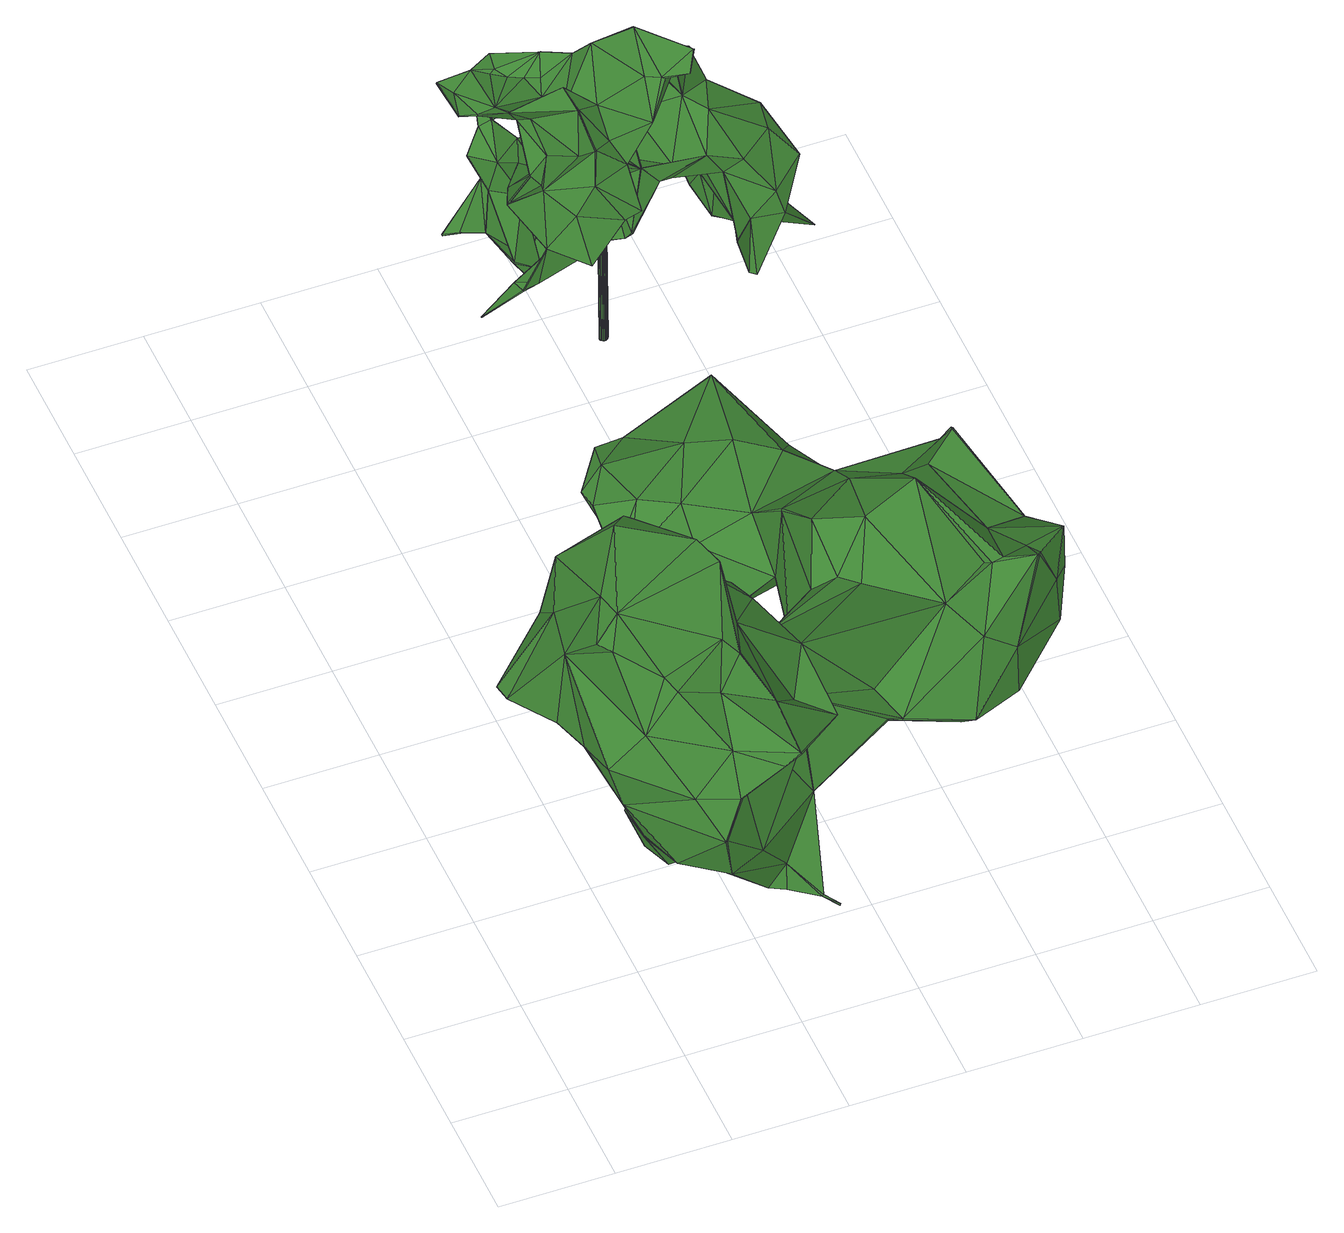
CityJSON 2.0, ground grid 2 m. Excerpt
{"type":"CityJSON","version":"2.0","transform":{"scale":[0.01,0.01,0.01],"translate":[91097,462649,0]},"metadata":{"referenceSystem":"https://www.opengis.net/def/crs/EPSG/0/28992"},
"CityObjects":{
"tree1":{"type":"SolitaryVegetationObject","attributes":{"gtid":60,"crown_width_m":9.25,"crown_median_z":3.85,"trunk_H_m":3.4,"trunk_DBH_m":0.272,"trunk_radius_m":0.136,"trunk_base_height_m":0.45,"original_gtid":"61"},"geometry":[{"type":"Solid","lod":"3","boundaries":[[[[0,1,2]],[[3,4,5]],[[6,7,8]],[[9,10,11]],[[12,13,14]],[[15,13,12]],[[16,17,18]],[[19,20,21]],[[22,21,20]],[[23,24,25]],[[26,15,27]],[[28,29,30]],[[31,32,33]],[[34,35,36]],[[37,38,39]],[[40,39,38]],[[41,42,43]],[[0,44,45]],[[46,32,47]],[[48,17,49]],[[23,50,51]],[[52,53,3]],[[54,55,56]],[[19,45,44]],[[34,57,35]],[[58,59,60]],[[29,28,61]],[[5,4,62]],[[5,62,63]],[[64,65,66]],[[67,54,68]],[[67,55,54]],[[30,69,64]],[[70,71,72]],[[73,71,70]],[[74,35,75]],[[36,35,74]],[[76,77,78]],[[79,80,27]],[[81,29,82]],[[81,82,83]],[[58,84,85]],[[86,84,58]],[[21,22,0]],[[87,88,89]],[[49,88,90]],[[90,88,91]],[[41,43,92]],[[93,94,95]],[[96,97,98]],[[99,40,38]],[[100,101,20]],[[102,103,104]],[[49,17,16]],[[105,24,23]],[[50,10,106]],[[76,78,107]],[[23,51,105]],[[108,109,110]],[[97,54,111]],[[112,8,7]],[[65,58,113]],[[65,113,66]],[[66,61,64]],[[28,64,61]],[[114,115,116]],[[117,118,53]],[[119,52,120]],[[120,52,63]],[[31,121,122]],[[0,45,21]],[[123,124,68]],[[21,45,19]],[[9,106,10]],[[39,100,20]],[[125,126,127]],[[105,79,27]],[[51,79,105]],[[50,106,51]],[[28,30,64]],[[83,128,81]],[[129,99,22]],[[1,22,99]],[[71,74,130]],[[131,81,132]],[[39,40,100]],[[133,11,10]],[[133,10,18]],[[51,112,79]],[[3,5,52]],[[134,135,136]],[[25,137,138]],[[75,130,74]],[[139,76,140]],[[139,140,20]],[[99,38,108]],[[81,30,29]],[[131,30,81]],[[80,141,128]],[[80,142,141]],[[81,128,141]],[[143,144,145]],[[88,18,17]],[[88,17,91]],[[129,40,99]],[[146,69,93]],[[65,147,58]],[[100,40,101]],[[20,101,22]],[[108,1,99]],[[22,101,129]],[[135,63,136]],[[40,129,101]],[[134,136,148]],[[61,66,145]],[[141,142,132]],[[139,44,149]],[[24,150,151]],[[148,111,56]],[[152,153,154]],[[152,154,87]],[[34,36,31]],[[0,22,1]],[[155,59,147]],[[61,82,29]],[[56,55,70]],[[43,156,149]],[[43,149,44]],[[157,148,158]],[[157,158,72]],[[25,138,102]],[[102,138,103]],[[90,48,49]],[[108,110,1]],[[114,153,103]],[[105,150,24]],[[109,159,110]],[[160,145,85]],[[143,145,160]],[[141,132,81]],[[117,53,52]],[[143,126,14]],[[2,1,110]],[[131,161,94]],[[71,47,74]],[[54,56,111]],[[162,163,152]],[[77,139,164]],[[76,139,77]],[[116,154,153]],[[116,86,165]],[[116,165,31]],[[103,153,104]],[[166,167,168]],[[118,169,170]],[[57,170,169]],[[6,8,171]],[[172,32,46]],[[173,6,171]],[[104,153,102]],[[15,150,105]],[[91,17,48]],[[147,65,64]],[[98,4,3]],[[98,3,53]],[[96,53,166]],[[26,144,14]],[[170,166,118]],[[53,118,166]],[[61,145,144]],[[103,138,114]],[[155,60,59]],[[96,168,95]],[[166,168,96]],[[174,169,118]],[[156,175,130]],[[95,176,93]],[[47,31,36]],[[170,167,166]],[[114,138,115]],[[12,14,126]],[[62,177,63]],[[178,72,130]],[[120,179,180]],[[34,31,165]],[[92,0,2]],[[44,0,92]],[[147,146,155]],[[93,69,94]],[[4,98,97]],[[27,15,105]],[[170,57,181]],[[182,53,96]],[[109,183,37]],[[108,38,183]],[[37,183,38]],[[60,86,58]],[[176,155,146]],[[184,124,18]],[[67,124,184]],[[108,183,109]],[[18,124,123]],[[174,118,117]],[[185,173,95]],[[33,32,186]],[[187,127,126]],[[139,149,164]],[[188,189,9]],[[106,9,189]],[[16,190,49]],[[73,47,71]],[[173,171,11]],[[68,124,67]],[[160,85,84]],[[153,152,163]],[[48,90,91]],[[128,26,80]],[[132,191,131]],[[192,191,132]],[[77,164,75]],[[115,138,137]],[[82,26,83]],[[12,126,125]],[[131,191,161]],[[14,144,143]],[[160,84,86]],[[132,142,192]],[[152,89,193]],[[77,35,78]],[[123,173,11]],[[137,25,24]],[[24,151,137]],[[176,167,181]],[[170,181,167]],[[160,126,143]],[[187,126,160]],[[176,168,167]],[[184,55,67]],[[128,83,26]],[[131,94,69]],[[64,69,147]],[[148,178,134]],[[146,93,176]],[[80,26,27]],[[121,194,122]],[[135,120,63]],[[134,120,135]],[[181,57,34]],[[123,11,18]],[[133,18,11]],[[35,195,159]],[[157,72,148]],[[176,95,168]],[[68,96,196]],[[96,95,196]],[[9,11,188]],[[139,19,44]],[[75,35,77]],[[182,96,98]],[[182,98,53]],[[50,16,10]],[[26,13,15]],[[14,13,26]],[[172,55,184]],[[147,59,58]],[[197,137,151]],[[75,164,130]],[[122,154,116]],[[122,116,31]],[[79,7,80]],[[164,156,130]],[[35,57,195]],[[31,33,121]],[[184,32,172]],[[54,97,68]],[[68,97,96]],[[47,32,31]],[[72,158,70]],[[97,111,4]],[[20,19,139]],[[86,198,160]],[[161,191,199]],[[186,32,184]],[[172,46,55]],[[70,55,46]],[[92,43,44]],[[62,4,200]],[[117,201,174]],[[78,35,159]],[[47,73,46]],[[197,151,150]],[[114,116,153]],[[56,158,148]],[[70,158,56]],[[46,73,70]],[[60,165,86]],[[74,47,36]],[[196,95,123]],[[173,123,95]],[[185,95,94]],[[196,123,68]],[[2,195,92]],[[71,130,72]],[[41,92,174]],[[79,112,7]],[[87,202,186]],[[203,6,173]],[[134,178,204]],[[134,204,120]],[[205,42,41]],[[185,94,203]],[[80,7,142]],[[192,142,7]],[[192,7,6]],[[203,199,6]],[[125,137,197]],[[162,152,50]],[[152,16,50]],[[23,162,50]],[[176,165,155]],[[181,165,176]],[[34,165,181]],[[153,163,102]],[[155,165,60]],[[110,195,2]],[[159,195,110]],[[169,195,57]],[[169,174,195]],[[92,195,174]],[[25,162,23]],[[63,52,5]],[[33,186,202]],[[76,107,39]],[[37,39,107]],[[37,107,109]],[[159,107,78]],[[109,107,159]],[[185,203,173]],[[94,161,203]],[[203,161,199]],[[186,184,206]],[[88,206,18]],[[87,154,202]],[[122,202,154]],[[146,147,69]],[[30,131,69]],[[197,150,12]],[[192,199,191]],[[6,199,192]],[[18,206,184]],[[200,4,111]],[[136,63,177]],[[136,177,148]],[[62,200,177]],[[200,111,177]],[[148,177,111]],[[43,42,156]],[[164,149,156]],[[179,207,175]],[[120,207,179]],[[41,174,201]],[[175,207,204]],[[120,204,207]],[[201,205,41]],[[179,205,201]],[[156,42,175]],[[205,175,42]],[[205,179,175]],[[72,178,148]],[[33,202,121]],[[87,206,88]],[[15,12,150]],[[115,137,125]],[[186,206,87]],[[10,16,18]],[[180,208,201]],[[180,179,208]],[[201,208,179]],[[209,52,119]],[[209,117,52]],[[209,120,180]],[[209,119,120]],[[180,201,117]],[[209,180,117]],[[178,130,204]],[[130,175,204]],[[58,85,113]],[[85,145,113]],[[145,66,113]],[[87,89,152]],[[125,197,12]],[[8,189,188]],[[112,106,189]],[[112,189,8]],[[210,121,202]],[[210,202,122]],[[20,140,39]],[[76,39,140]],[[61,144,82]],[[82,144,26]],[[116,198,86]],[[125,127,198]],[[116,115,198]],[[125,198,115]],[[160,198,127]],[[187,160,127]],[[8,188,171]],[[171,188,11]],[[210,194,121]],[[51,106,112]],[[210,122,194]],[[102,163,25]],[[162,25,163]],[[190,152,193]],[[88,193,89]],[[152,190,16]],[[49,193,88]],[[190,193,49]],[[211,212,213]],[[211,213,214]],[[214,213,215]],[[214,215,216]],[[213,212,217]],[[213,217,215]],[[215,217,218]],[[215,218,216]],[[217,212,219]],[[217,219,218]],[[218,219,220]],[[218,220,216]],[[219,212,221]],[[219,221,220]],[[220,221,222]],[[220,222,216]],[[221,212,223]],[[221,223,222]],[[222,223,224]],[[222,224,216]],[[223,212,225]],[[223,225,224]],[[224,225,226]],[[224,226,216]],[[225,212,227]],[[225,227,226]],[[226,227,228]],[[226,228,216]],[[227,212,229]],[[227,229,228]],[[228,229,230]],[[228,230,216]],[[229,212,231]],[[229,231,230]],[[230,231,232]],[[230,232,216]],[[231,212,233]],[[231,233,232]],[[232,233,234]],[[232,234,216]],[[233,212,235]],[[233,235,234]],[[234,235,236]],[[234,236,216]],[[235,212,237]],[[235,237,236]],[[236,237,238]],[[236,238,216]],[[237,212,239]],[[237,239,238]],[[238,239,240]],[[238,240,216]],[[239,212,241]],[[239,241,240]],[[240,241,242]],[[240,242,216]],[[241,212,243]],[[241,243,242]],[[242,243,244]],[[242,244,216]],[[243,212,245]],[[243,245,244]],[[244,245,246]],[[244,246,216]],[[245,212,247]],[[245,247,246]],[[246,247,248]],[[246,248,216]],[[247,212,249]],[[247,249,248]],[[248,249,250]],[[248,250,216]],[[249,212,251]],[[249,251,250]],[[250,251,252]],[[250,252,216]],[[251,212,253]],[[251,253,252]],[[252,253,254]],[[252,254,216]],[[253,212,255]],[[253,255,254]],[[254,255,256]],[[254,256,216]],[[255,212,257]],[[255,257,256]],[[256,257,258]],[[256,258,216]],[[257,212,259]],[[257,259,258]],[[258,259,260]],[[258,260,216]],[[259,212,211]],[[259,211,260]],[[260,211,214]],[[260,214,216]]]]}]},
"tree2":{"type":"SolitaryVegetationObject","attributes":{"gtid":72,"crown_width_m":4.66,"crown_median_z":4.16,"trunk_H_m":3.71,"trunk_DBH_m":0.136,"trunk_radius_m":0.068,"trunk_base_height_m":0.45,"original_gtid":"73"},"geometry":[{"type":"Solid","lod":"3","boundaries":[[[[261,262,263]],[[264,265,266]],[[267,268,269]],[[270,269,268]],[[271,270,272]],[[272,273,274]],[[275,276,277]],[[275,277,278]],[[279,280,281]],[[282,283,284]],[[285,286,287]],[[288,289,290]],[[288,290,291]],[[292,293,266]],[[279,288,294]],[[279,294,295]],[[296,297,275]],[[279,298,280]],[[273,299,274]],[[300,301,302]],[[278,277,303]],[[271,272,274]],[[271,274,304]],[[272,270,268]],[[275,297,305]],[[306,307,308]],[[309,310,311]],[[312,313,314]],[[315,312,314]],[[315,314,316]],[[304,317,318]],[[274,317,304]],[[305,297,296]],[[319,320,321]],[[322,323,324]],[[306,308,291]],[[294,325,295]],[[306,291,290]],[[326,327,328]],[[329,305,330]],[[329,330,331]],[[332,333,334]],[[335,302,336]],[[337,338,339]],[[288,283,294]],[[309,263,262]],[[318,340,341]],[[289,288,279]],[[291,284,288]],[[342,343,344]],[[283,288,284]],[[345,346,347]],[[348,320,319]],[[349,350,351]],[[352,353,354]],[[337,352,354]],[[355,290,281]],[[281,289,279]],[[356,357,358]],[[359,349,300]],[[289,281,290]],[[279,295,298]],[[360,361,362]],[[363,361,360]],[[264,364,316]],[[365,366,367]],[[280,298,344]],[[318,317,368]],[[298,295,325]],[[369,367,303]],[[365,367,369]],[[370,355,280]],[[281,280,355]],[[371,345,347]],[[370,372,373]],[[296,374,305]],[[294,298,325]],[[294,342,298]],[[298,342,344]],[[322,375,323]],[[300,375,322]],[[291,376,284]],[[377,378,312]],[[309,311,379]],[[355,380,316]],[[263,309,381]],[[381,382,383]],[[284,376,282]],[[384,357,356]],[[383,263,381]],[[385,386,387]],[[388,389,266]],[[390,324,391]],[[392,385,387]],[[392,393,385]],[[273,394,299]],[[395,299,394]],[[262,396,332]],[[358,338,337]],[[397,398,310]],[[397,310,327]],[[393,392,353]],[[399,400,401]],[[322,402,300]],[[278,296,275]],[[403,361,363]],[[379,311,397]],[[398,311,404]],[[393,353,352]],[[346,405,307]],[[406,283,292]],[[407,368,317]],[[266,343,408]],[[381,309,382]],[[409,410,366]],[[411,286,285]],[[412,413,347]],[[313,363,414]],[[403,363,313]],[[301,402,415]],[[396,416,379]],[[292,266,417]],[[418,326,419]],[[302,420,359]],[[291,308,376]],[[401,320,399]],[[385,421,386]],[[422,317,274]],[[423,268,267]],[[319,424,348]],[[422,407,317]],[[425,412,426]],[[386,401,400]],[[371,427,345]],[[405,345,427]],[[277,428,427]],[[277,427,371]],[[429,361,430]],[[431,432,433]],[[431,424,360]],[[332,334,262]],[[352,404,434]],[[322,324,402]],[[435,418,436]],[[437,438,439]],[[409,336,302]],[[366,336,409]],[[377,440,441]],[[442,443,444]],[[445,348,446]],[[274,299,422]],[[299,407,422]],[[321,447,448]],[[343,372,344]],[[343,389,372]],[[321,448,449]],[[433,432,430]],[[449,433,450]],[[287,282,376]],[[328,309,262]],[[435,436,451]],[[400,452,441]],[[453,377,454]],[[327,377,453]],[[455,456,457]],[[455,457,444]],[[374,330,305]],[[331,330,374]],[[458,369,459]],[[456,459,369]],[[460,261,323]],[[461,391,324]],[[339,352,337]],[[462,463,426]],[[450,433,430]],[[456,426,464]],[[418,435,326]],[[327,465,377]],[[384,377,465]],[[315,377,312]],[[383,382,416]],[[456,412,459]],[[303,277,329]],[[379,397,396]],[[332,396,397]],[[466,390,391]],[[462,456,455]],[[287,467,468]],[[377,384,440]],[[464,369,329]],[[446,348,469]],[[335,420,302]],[[380,355,370]],[[445,446,470]],[[446,412,470]],[[348,414,320]],[[395,471,472]],[[398,397,311]],[[392,354,353]],[[305,329,275]],[[261,263,396]],[[262,473,396]],[[416,396,263]],[[318,474,458]],[[405,346,345]],[[366,410,278]],[[433,448,447]],[[387,354,392]],[[404,352,339]],[[395,394,475]],[[476,477,273]],[[394,273,477]],[[478,442,262]],[[362,429,479]],[[430,479,429]],[[464,329,331]],[[309,416,382]],[[379,416,309]],[[406,292,417]],[[335,476,420]],[[399,313,378]],[[312,378,313]],[[359,350,349]],[[314,313,470]],[[316,380,264]],[[431,447,469]],[[384,465,480]],[[481,482,419]],[[414,348,445]],[[338,358,398]],[[404,338,398]],[[357,398,358]],[[316,483,355]],[[314,483,316]],[[376,371,287]],[[308,307,405]],[[387,386,354]],[[407,299,395]],[[407,395,472]],[[447,419,469]],[[333,453,484]],[[411,333,484]],[[369,425,456]],[[485,486,487]],[[265,388,266]],[[264,388,265]],[[463,333,411]],[[475,394,477]],[[261,396,473]],[[261,473,488]],[[416,263,383]],[[438,437,489]],[[359,300,302]],[[324,323,461]],[[306,490,307]],[[419,482,491]],[[267,269,359]],[[359,476,267]],[[464,426,285]],[[466,391,488]],[[461,488,391]],[[489,437,492]],[[365,472,471]],[[365,471,366]],[[310,328,327]],[[309,328,310]],[[424,493,363]],[[458,459,446]],[[399,494,400]],[[452,400,494]],[[452,494,399]],[[441,495,400]],[[440,495,441]],[[356,495,440]],[[496,335,471]],[[302,301,409]],[[437,439,315]],[[303,329,369]],[[410,409,331]],[[412,347,470]],[[327,497,397]],[[285,426,411]],[[463,411,426]],[[492,437,315]],[[435,480,465]],[[464,425,369]],[[481,462,455]],[[262,442,473]],[[400,495,337]],[[356,337,495]],[[261,488,461]],[[323,261,461]],[[355,483,290]],[[307,498,499]],[[408,406,417]],[[500,306,290]],[[462,426,412]],[[266,293,264]],[[456,462,412]],[[327,435,465]],[[336,366,471]],[[336,471,335]],[[488,473,466]],[[292,438,489]],[[287,438,292]],[[419,326,481]],[[453,497,327]],[[390,501,502]],[[502,501,503]],[[502,503,331]],[[415,402,502]],[[404,311,310]],[[368,474,318]],[[280,372,370]],[[341,304,318]],[[331,503,464]],[[308,371,376]],[[335,504,476]],[[496,504,335]],[[341,270,304]],[[475,477,476]],[[466,501,390]],[[505,506,481]],[[478,506,505]],[[454,377,315]],[[278,303,367]],[[278,367,366]],[[368,407,474]],[[326,462,481]],[[328,462,326]],[[328,334,462]],[[481,506,482]],[[413,287,371]],[[502,402,324]],[[337,354,507]],[[337,507,400]],[[398,451,310]],[[404,339,338]],[[455,505,481]],[[444,505,455]],[[380,388,264]],[[365,369,458]],[[476,504,475]],[[395,475,504]],[[501,508,503]],[[389,373,372]],[[347,413,371]],[[500,509,498]],[[389,343,266]],[[388,373,389]],[[293,364,264]],[[395,496,471]],[[508,442,444]],[[466,442,508]],[[473,442,466]],[[384,398,357]],[[384,480,398]],[[498,490,500]],[[307,490,498]],[[500,490,306]],[[430,493,424]],[[347,346,470]],[[470,346,314]],[[446,459,412]],[[319,321,450]],[[321,449,450]],[[275,329,428]],[[275,428,276]],[[323,351,487]],[[341,350,269]],[[479,430,432]],[[341,340,350]],[[359,269,350]],[[359,420,476]],[[371,428,329]],[[329,277,371]],[[308,428,371]],[[390,502,324]],[[414,493,320]],[[269,270,341]],[[498,509,483]],[[489,492,364]],[[293,489,364]],[[316,364,315]],[[492,315,364]],[[510,401,421]],[[501,466,508]],[[434,321,511]],[[418,447,321]],[[485,487,351]],[[419,447,418]],[[433,447,431]],[[458,512,340]],[[318,458,340]],[[340,512,350]],[[485,350,512]],[[485,351,350]],[[446,512,458]],[[469,512,446]],[[469,419,512]],[[362,479,360]],[[432,360,479]],[[400,507,386]],[[354,386,507]],[[397,497,332]],[[333,332,497]],[[415,502,331]],[[344,372,280]],[[441,513,377]],[[378,377,513]],[[409,415,331]],[[301,415,409]],[[384,356,440]],[[388,370,373]],[[456,464,457]],[[414,445,470]],[[470,313,414]],[[431,360,432]],[[491,482,486]],[[506,486,482]],[[277,276,428]],[[408,417,266]],[[283,282,292]],[[500,290,509]],[[346,499,314]],[[307,499,346]],[[419,491,512]],[[290,483,509]],[[472,514,474]],[[458,474,514]],[[512,491,485]],[[314,499,483]],[[483,499,498]],[[323,486,460]],[[487,486,323]],[[510,421,352]],[[510,352,321]],[[300,402,301]],[[433,449,448]],[[352,421,393]],[[410,331,374]],[[278,410,374]],[[278,374,296]],[[454,315,439]],[[323,375,351]],[[349,351,375]],[[349,375,300]],[[395,504,496]],[[262,334,328]],[[450,430,424]],[[431,469,424]],[[469,348,424]],[[425,426,456]],[[285,425,464]],[[286,439,438]],[[453,439,286]],[[286,484,453]],[[411,484,286]],[[453,454,439]],[[429,362,361]],[[319,450,424]],[[414,363,493]],[[493,430,361]],[[403,493,361]],[[262,261,478]],[[313,493,403]],[[320,493,399]],[[313,399,493]],[[453,333,497]],[[424,363,360]],[[506,460,486]],[[444,443,505]],[[435,398,480]],[[435,451,398]],[[491,486,485]],[[442,478,443]],[[505,443,478]],[[444,457,508]],[[503,508,457]],[[503,457,464]],[[386,421,401]],[[393,421,385]],[[333,463,334]],[[463,462,334]],[[326,435,327]],[[478,261,506]],[[460,506,261]],[[320,515,321]],[[308,427,428]],[[321,515,510]],[[358,516,356]],[[337,356,516]],[[337,516,358]],[[510,515,401]],[[320,401,515]],[[352,511,321]],[[434,511,352]],[[489,293,292]],[[273,423,476]],[[272,423,273]],[[388,380,370]],[[418,321,434]],[[310,418,434]],[[404,310,434]],[[418,310,451]],[[287,292,282]],[[418,451,436]],[[405,427,308]],[[365,458,514]],[[365,514,472]],[[472,474,407]],[[413,467,287]],[[476,423,267]],[[294,406,342]],[[343,342,406]],[[343,406,408]],[[294,283,406]],[[287,286,438]],[[272,268,423]],[[468,467,413]],[[468,413,412]],[[468,412,425]],[[513,441,452]],[[513,452,378]],[[399,378,452]],[[287,425,285]],[[287,468,425]],[[304,517,271]],[[270,271,517]],[[270,517,304]],[[518,519,520]],[[518,520,521]],[[521,520,522]],[[521,522,523]],[[520,519,524]],[[520,524,522]],[[522,524,525]],[[522,525,523]],[[524,519,526]],[[524,526,525]],[[525,526,527]],[[525,527,523]],[[526,519,528]],[[526,528,527]],[[527,528,529]],[[527,529,523]],[[528,519,530]],[[528,530,529]],[[529,530,531]],[[529,531,523]],[[530,519,532]],[[530,532,531]],[[531,532,533]],[[531,533,523]],[[532,519,534]],[[532,534,533]],[[533,534,535]],[[533,535,523]],[[534,519,536]],[[534,536,535]],[[535,536,537]],[[535,537,523]],[[536,519,538]],[[536,538,537]],[[537,538,539]],[[537,539,523]],[[538,519,540]],[[538,540,539]],[[539,540,541]],[[539,541,523]],[[540,519,542]],[[540,542,541]],[[541,542,543]],[[541,543,523]],[[542,519,544]],[[542,544,543]],[[543,544,545]],[[543,545,523]],[[544,519,546]],[[544,546,545]],[[545,546,547]],[[545,547,523]],[[546,519,548]],[[546,548,547]],[[547,548,549]],[[547,549,523]],[[548,519,550]],[[548,550,549]],[[549,550,551]],[[549,551,523]],[[550,519,552]],[[550,552,551]],[[551,552,553]],[[551,553,523]],[[552,519,554]],[[552,554,553]],[[553,554,555]],[[553,555,523]],[[554,519,556]],[[554,556,555]],[[555,556,557]],[[555,557,523]],[[556,519,558]],[[556,558,557]],[[557,558,559]],[[557,559,523]],[[558,519,560]],[[558,560,559]],[[559,560,561]],[[559,561,523]],[[560,519,562]],[[560,562,561]],[[561,562,563]],[[561,563,523]],[[562,519,564]],[[562,564,563]],[[563,564,565]],[[563,565,523]],[[564,519,566]],[[564,566,565]],[[565,566,567]],[[565,567,523]],[[566,519,518]],[[566,518,567]],[[567,518,521]],[[567,521,523]]]]}]}
},
"vertices":[
[682,1085,375],[585,961,376],[653,923,394],[913,419,506],[964,397,513],[974,474,457],[410,29,624],[312,76,622],[385,32,600],[335,87,533],[368,85,366],[466,154,522],[113,321,528],[110,320,531],[50,382,549],[131,256,529],[434,149,250],[483,114,194],[503,205,334],[667,990,219],[572,978,242],[696,1063,289],[522,1061,318],[231,107,368],[198,172,385],[214,208,339],[118,307,695],[130,150,578],[277,452,811],[242,404,849],[360,349,824],[559,508,298],[610,406,340],[586,418,342],[600,553,322],[638,704,295],[673,559,292],[419,846,288],[415,925,333],[441,878,265],[410,962,330],[789,806,348],[859,825,292],[818,869,294],[773,982,280],[740,1024,271],[742,433,246],[718,519,248],[506,98,180],[481,113,192],[309,71,348],[283,31,468],[928,525,466],[816,552,596],[798,249,342],[782,273,321],[897,312,311],[644,692,454],[281,577,509],[377,526,505],[386,554,434],[175,487,725],[995,464,444],[1061,530,415],[301,485,767],[249,525,680],[226,529,690],[676,258,379],[677,258,383],[399,377,697],[777,416,219],[808,524,211],[863,538,239],[755,475,183],[747,691,308],[738,730,277],[550,783,160],[585,736,217],[582,736,219],[248,75,537],[190,141,641],[190,263,803],[183,316,793],[142,231,781],[180,556,435],[179,558,438],[349,539,352],[460,259,294],[482,117,192],[434,146,199],[505,98,176],[506,101,178],[726,890,373],[465,370,630],[402,283,682],[519,298,576],[796,374,488],[845,331,435],[893,417,503],[457,994,344],[438,976,308],[463,1035,319],[275,256,207],[261,322,192],[270,314,184],[157,156,482],[286,33,468],[445,833,287],[477,892,354],[444,833,291],[535,850,363],[903,334,387],[313,42,545],[205,526,594],[292,357,310],[279,357,339],[359,475,339],[843,674,481],[749,666,513],[919,559,401],[1031,622,361],[560,426,357],[432,443,389],[503,270,489],[656,269,379],[265,350,489],[96,380,534],[258,393,513],[161,211,776],[468,1048,328],[840,644,315],[383,307,805],[345,202,742],[413,213,487],[1046,571,344],[1065,559,365],[1055,510,346],[233,294,331],[219,304,306],[645,900,231],[528,869,234],[230,163,736],[246,146,714],[47,420,542],[147,426,667],[151,495,599],[444,410,636],[345,507,591],[1021,445,298],[817,868,290],[134,257,526],[210,222,511],[405,156,199],[331,311,259],[411,287,298],[398,508,510],[859,824,288],[865,444,322],[896,372,302],[544,812,301],[185,512,438],[371,190,714],[284,168,318],[297,235,232],[747,765,273],[483,457,398],[723,534,562],[659,491,490],[691,472,481],[646,694,457],[646,570,551],[411,29,620],[624,398,345],[519,144,559],[752,735,464],[973,732,306],[505,383,534],[1026,473,362],[936,614,348],[958,745,474],[956,742,475],[618,502,467],[884,429,495],[420,845,291],[656,270,375],[471,211,549],[484,225,339],[144,426,552],[374,47,581],[316,43,543],[432,142,199],[369,188,716],[322,152,677],[433,144,197],[482,453,398],[636,799,351],[649,312,409],[247,315,517],[263,481,463],[410,135,642],[993,463,440],[934,738,464],[464,242,345],[412,136,639],[986,675,332],[904,733,371],[503,209,334],[988,677,335],[955,745,476],[901,708,448],[445,352,486],[539,475,45],[525,475,45],[538,478,45],[545,470,385],[544,474,385],[531,470,385],[537,482,45],[543,477,385],[535,485,45],[541,480,385],[532,487,45],[538,482,385],[529,488,45],[535,483,385],[525,489,45],[531,484,385],[522,488,45],[528,484,385],[518,487,45],[524,482,385],[515,485,45],[521,480,386],[513,482,45],[519,477,386],[512,479,45],[518,474,385],[511,475,45],[517,471,385],[512,472,45],[518,467,385],[513,468,45],[519,464,385],[515,466,45],[521,461,385],[518,463,45],[524,459,385],[521,462,45],[527,457,385],[525,461,45],[531,457,385],[528,462,45],[534,457,385],[532,463,45],[538,458,385],[534,465,45],[540,461,385],[537,468,45],[543,463,385],[538,471,45],[544,467,385],
[523,1389,434],[523,1424,326],[499,1428,312],[851,1554,325],[878,1552,327],[873,1461,295],[473,1559,596],[446,1570,593],[473,1557,595],[445,1569,592],[434,1637,608],[435,1637,610],[495,1642,610],[495,1643,608],[833,1540,626],[832,1553,620],[810,1569,618],[747,1578,673],[967,1526,262],[918,1558,245],[947,1562,316],[894,1473,416],[942,1454,343],[954,1519,420],[720,1475,459],[750,1473,420],[831,1475,446],[1001,1502,359],[973,1546,324],[942,1582,382],[958,1563,434],[862,1480,392],[841,1532,380],[955,1448,295],[1011,1462,233],[812,1483,688],[813,1483,687],[965,1503,219],[537,1667,608],[604,1458,651],[606,1458,652],[589,1482,687],[785,1581,622],[469,1618,568],[796,1457,663],[938,1582,416],[855,1559,467],[874,1583,500],[493,1452,309],[549,1475,297],[529,1458,290],[677,1634,390],[674,1692,375],[763,1635,414],[780,1581,392],[826,1577,335],[523,1631,600],[517,1593,572],[556,1657,373],[641,1684,309],[533,1662,303],[608,1393,618],[524,1406,549],[600,1373,561],[1010,1461,233],[613,1565,400],[597,1487,341],[595,1486,343],[799,1528,611],[763,1480,642],[723,1435,601],[618,1439,363],[669,1418,374],[618,1441,364],[582,1557,596],[595,1500,611],[596,1659,182],[587,1592,198],[562,1606,204],[539,1573,586],[503,1582,570],[900,1431,192],[888,1436,196],[942,1507,207],[810,1598,511],[758,1616,444],[758,1614,445],[596,1626,382],[547,1519,596],[530,1533,587],[564,1490,534],[532,1670,200],[507,1714,166],[508,1715,167],[848,1589,268],[689,1626,192],[652,1561,213],[613,1577,197],[504,1502,642],[548,1756,429],[649,1747,395],[546,1787,425],[650,1746,396],[821,1548,382],[653,1599,629],[673,1572,670],[746,1578,671],[548,1618,595],[692,1546,573],[871,1554,221],[824,1560,505],[916,1524,217],[871,1552,221],[757,1482,645],[596,1434,573],[856,1527,493],[651,1558,323],[636,1623,342],[530,1456,289],[847,1587,268],[419,1409,300],[420,1409,299],[420,1407,300],[653,1562,215],[483,1735,153],[561,1763,225],[484,1735,152],[871,1552,223],[915,1522,219],[673,1358,492],[647,1364,476],[484,1733,151],[506,1715,168],[533,1636,604],[607,1626,624],[523,1422,324],[551,1473,295],[589,1549,219],[643,1683,309],[636,1726,210],[610,1733,238],[610,1394,619],[651,1747,395],[541,1573,219],[811,1600,511],[896,1449,303],[565,1662,592],[860,1416,295],[647,1481,626],[735,1500,638],[684,1428,371],[688,1556,428],[788,1514,404],[672,1692,376],[643,1421,602],[499,1427,310],[861,1417,297],[571,1612,325],[552,1582,435],[506,1504,642],[560,1761,226],[537,1667,606],[457,1620,594],[556,1700,418],[720,1477,458],[719,1476,458],[811,1599,512],[831,1551,619],[546,1786,424],[547,1756,427],[554,1700,420],[546,1756,428],[534,1707,406],[542,1574,221],[608,1587,331],[598,1599,324],[787,1514,402],[774,1482,410],[683,1519,407],[690,1626,194],[670,1649,217],[566,1382,425],[538,1446,516],[620,1432,487],[675,1635,392],[628,1585,480],[541,1644,381],[505,1682,373],[505,1684,372],[535,1708,404],[564,1564,232],[643,1660,235],[684,1427,369],[659,1539,384],[561,1517,478],[641,1542,524],[618,1446,530],[616,1563,549],[641,1544,524],[482,1454,487],[567,1370,509],[627,1537,443],[682,1517,408],[699,1483,572],[649,1559,322],[647,1365,475],[774,1484,412],[750,1475,422],[563,1612,458],[735,1633,441],[651,1598,630],[609,1627,623],[575,1369,412],[572,1605,596],[548,1618,597],[499,1548,613],[523,1630,602],[525,1390,434],[545,1786,425],[643,1577,228],[530,1518,442],[512,1527,444],[828,1577,336],[685,1426,371],[534,1488,501],[483,1456,487],[537,1446,518],[577,1330,430],[819,1505,397],[882,1545,454],[513,1527,446],[793,1519,400],[649,1745,395],[625,1674,242],[669,1649,215],[594,1590,604],[620,1441,363],[823,1550,383],[782,1582,394],[841,1534,382],[673,1360,492],[663,1395,566],[663,1397,564],[571,1605,598],[535,1486,500],[484,1455,486],[580,1706,209],[622,1431,487],[875,1552,335],[579,1706,211],[563,1606,206],[561,1519,480],[641,1618,219],[594,1591,602],[623,1672,242],[631,1623,209],[456,1620,592],[682,1525,45],[675,1525,45],[681,1527,45],[686,1544,416],[685,1545,416],[679,1543,416],[681,1529,45],[685,1547,416],[679,1530,45],[684,1548,416],[678,1531,45],[682,1549,416],[676,1532,45],[680,1550,416],[675,1532,45],[679,1550,416],[673,1531,45],[677,1550,416],[671,1531,45],[675,1549,416],[670,1530,45],[674,1548,416],[669,1528,45],[673,1546,416],[668,1526,45],[672,1545,416],[668,1525,45],[672,1543,416],[668,1523,45],[672,1541,416],[669,1521,45],[673,1540,416],[670,1520,45],[674,1538,416],[672,1519,45],[676,1537,416],[674,1518,45],[677,1537,416],[675,1518,45],[679,1536,416],[677,1518,45],[681,1537,416],[679,1519,45],[683,1538,416],[680,1520,45],[684,1539,416],[681,1522,45],[685,1540,416],[682,1523,45],[685,1542,416]
]}
